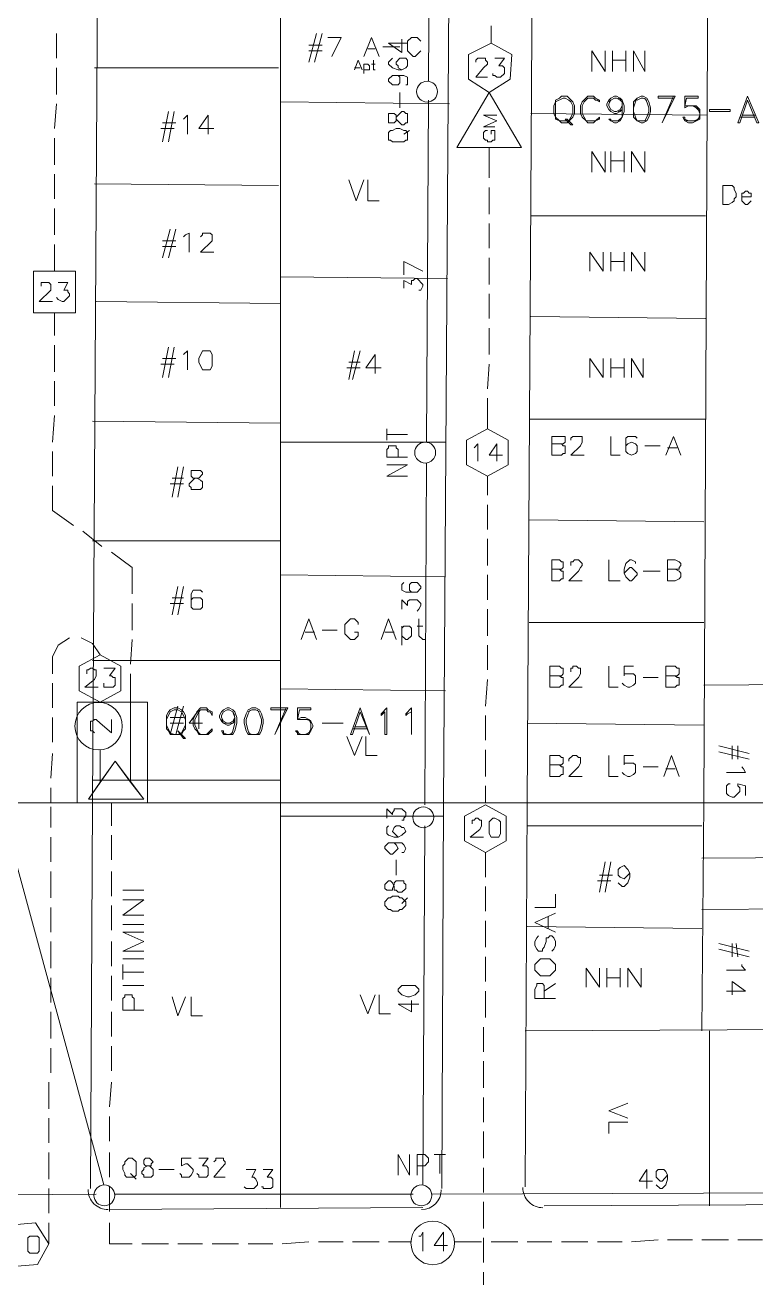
# Model space of a CAD drawing. Header units: millimetres. Extents: x 5.9 to 40.1, y 2 to 30.5.
# Drawn here: x 16.563 to 18.344, y 21.896 to 24.948 of the extents above; entities that cross this region are included whole.
import ezdxf

# ---------------------------------------------------------------- set-up
doc = ezdxf.new("R2010")
doc.units = ezdxf.units.MM
for name, color, linetype, true_color in [('PDF_S24$Actives-Amplifier', 92, 'Continuous', 0x00b800), ('PDF_S24$Actives-LineExtender', 94, 'Continuous', 0x009500), ('PDF_S24$Cable-565', 23, 'Continuous', 0xdd8a6e), ('PDF_S24$LOTS', 254, 'Continuous', 0xdcdcdc), ('PDF_S24$ROAD', 8, 'Continuous', 0x808080), ('PDF_S24$SDU', 157, 'Continuous', 0x396472), ('PDF_S31$Cable-565', 23, 'Continuous', 0xdd8a6e), ('PDF_S31$LOTS', 254, 'Continuous', 0xdcdcdc), ('PDF_S31$ROAD', 8, 'Continuous', 0x808080), ('PDF_S31$SDU', 157, 'Continuous', 0x396472)]:
    doc.layers.add(name, color=color, linetype=linetype, true_color=true_color)
for name, color, linetype in [('PDF_S24$GRID', 7, 'Continuous'), ('PDF_S24$NAME-LANDMARK', 7, 'Continuous'), ('PDF_S24$Passives-TapOffs', 7, 'Continuous'), ('PDF_S24$POLE', 7, 'Continuous'), ('PDF_S24$STRAND', 7, 'Continuous'), ('PDF_S31$GRID', 7, 'Continuous'), ('PDF_S31$NAME-ROAD', 7, 'Continuous'), ('PDF_S31$Passives-TapOffs', 7, 'Continuous'), ('PDF_S31$POLE', 7, 'Continuous'), ('PDF_S31$STRAND', 7, 'Continuous')]:
    doc.layers.add(name, color=color, linetype=linetype)

msp = doc.modelspace()

# ---------------------------------------------------------------- linework, layer by layer
at = {"layer": 'PDF_S24$Actives-Amplifier', "lineweight": 13}
for points in [[(16.6899, 23.053), (16.6899, 23.2982), (16.8611, 23.2982), (16.8611, 23.053)], [(16.8195, 23.1039), (16.8195, 23.2982)], [(16.9259, 23.2844), (16.9352, 23.2844), (16.9444, 23.2797), (16.949, 23.2751), (16.9537, 23.2659), (16.9537, 23.2335), (16.949, 23.2288), (16.9444, 23.2196), (16.9167, 23.2196), (16.912, 23.2288), (16.9074, 23.2335), (16.9074, 23.2659), (16.912, 23.2751), (16.9167, 23.2797)], [(16.9259, 23.2797), (16.9352, 23.2797), (16.9444, 23.2751), (16.9537, 23.2566), (16.9537, 23.2427), (16.9444, 23.2242), (16.9352, 23.2196), (16.9259, 23.2196), (16.9167, 23.2242), (16.9074, 23.2427), (16.9074, 23.2566), (16.9167, 23.2751)], [(17.0185, 23.2335), (17.0185, 23.2288), (17.0092, 23.2196), (17.0046, 23.2196), (16.9907, 23.2196), (16.9861, 23.2242), (16.9768, 23.2427), (16.9768, 23.2566), (16.9861, 23.2751), (16.9907, 23.2797), (17.0046, 23.2797), (17.0092, 23.2751), (17.0138, 23.2751), (17.0185, 23.2659), (17.0185, 23.2751), (17.0092, 23.2797), (17.0046, 23.2844), (16.9907, 23.2844), (16.9814, 23.2751), (16.9722, 23.2566), (16.9722, 23.2427), (16.9768, 23.2335), (16.9814, 23.2288), (16.9861, 23.2196), (16.9907, 23.2196), (17.0046, 23.2196)], [(17.1156, 23.2844), (17.1249, 23.2844), (17.1341, 23.2797), (17.1388, 23.2705), (17.1434, 23.2566), (17.1434, 23.2473), (17.1388, 23.2288), (17.1341, 23.2196), (17.1064, 23.2196), (17.1017, 23.2288), (17.0971, 23.2473), (17.0971, 23.2566), (17.1017, 23.2705), (17.1064, 23.2797)], [(17.2313, 23.2797), (17.2267, 23.2566), (17.2267, 23.2844), (17.2591, 23.2844), (17.2591, 23.2797)], [(17.3794, 23.2844), (17.4025, 23.2196), (17.3794, 23.2751), (17.3608, 23.2196), (17.3562, 23.2196)], [(17.4395, 23.2196), (17.4395, 23.2751), (17.4303, 23.2659), (17.4303, 23.2705), (17.4441, 23.2844), (17.4441, 23.2196)], [(17.5043, 23.2196), (17.5043, 23.2844), (17.4904, 23.2705), (17.4904, 23.2659), (17.495, 23.2705), (17.5043, 23.2751)], [(16.9537, 23.2103), (16.949, 23.2103), (16.9352, 23.2288)], [(17.3377, 23.2473), (17.2868, 23.2473)], [(16.7455, 23.1039), (16.7455, 23.1826), (16.7455, 23.1039), (16.7825, 23.1548), (16.8195, 23.1039), (16.8519, 23.0623), (16.7177, 23.0623)], [(16.7177, 23.0623), (16.7825, 23.1548), (16.8519, 23.0623)]]:
    msp.add_lwpolyline(points, close=True, dxfattribs=at)
for points in [[(16.7732, 23.2566), (16.7732, 23.2242), (16.7455, 23.2473), (16.7362, 23.2566), (16.7316, 23.2566), (16.7269, 23.252), (16.7223, 23.252), (16.7223, 23.2288), (16.7269, 23.2288), (16.7316, 23.2242)], [(17.074, 23.252), (17.0693, 23.2473), (17.0601, 23.2427), (17.0555, 23.2427), (17.0462, 23.2473), (17.0416, 23.252), (17.037, 23.2612), (17.037, 23.2659), (17.0416, 23.2751), (17.0462, 23.2797), (17.0555, 23.2844), (17.0601, 23.2844), (17.0693, 23.2797), (17.074, 23.2751), (17.0786, 23.2612), (17.0786, 23.2473), (17.074, 23.2288), (17.0693, 23.2196), (17.0462, 23.2196), (17.0416, 23.2288), (17.0462, 23.2288), (17.0462, 23.2196)], [(17.0555, 23.2473), (17.0462, 23.252), (17.0416, 23.2612), (17.0416, 23.2659), (17.0462, 23.2751), (17.0555, 23.2797), (17.0601, 23.2797), (17.0693, 23.2751), (17.074, 23.2659)], [(17.0416, 23.2659), (17.0462, 23.2751), (17.0555, 23.2797)], [(17.074, 23.2566), (17.0693, 23.2473), (17.0462, 23.2473), (17.0416, 23.2566)], [(17.0601, 23.2797), (17.0693, 23.2751), (17.074, 23.2612)], [(17.0647, 23.2196), (17.0693, 23.2288), (17.074, 23.2473), (17.074, 23.2612), (17.0693, 23.252), (17.0601, 23.2473)], [(17.111, 23.2196), (17.1064, 23.2288), (17.1017, 23.2473), (17.1017, 23.2566), (17.1064, 23.2705), (17.111, 23.2797)], [(17.1064, 23.2751), (17.1156, 23.2797), (17.1249, 23.2797), (17.1341, 23.2751)], [(17.1295, 23.2797), (17.1341, 23.2705), (17.1388, 23.2566), (17.1388, 23.2473), (17.1341, 23.2288), (17.1295, 23.2196)], [(17.1989, 23.2797), (17.1619, 23.2797), (17.1619, 23.2844), (17.2035, 23.2844), (17.1711, 23.2196), (17.1989, 23.2844)], [(17.2591, 23.2473), (17.2544, 23.2566), (17.2267, 23.2566), (17.2359, 23.2612), (17.2452, 23.2612), (17.2544, 23.2566), (17.2591, 23.252), (17.2637, 23.2427), (17.2637, 23.2381), (17.2544, 23.2196), (17.2267, 23.2196), (17.2267, 23.2242), (17.222, 23.2288), (17.2267, 23.2288), (17.2267, 23.2242), (17.2359, 23.2196), (17.2452, 23.2196), (17.2544, 23.2242), (17.2591, 23.2335)], [(17.2498, 23.2566), (17.2591, 23.252), (17.2591, 23.2288), (17.2498, 23.2196)], [(17.0693, 23.2242), (17.0601, 23.2196), (17.0555, 23.2196), (17.0462, 23.2242)], [(17.1341, 23.2242), (17.1249, 23.2196), (17.1156, 23.2196), (17.1064, 23.2242)], [(17.2267, 23.2288), (17.2313, 23.2196)], [(17.3979, 23.2335), (17.3608, 23.2335)], [(17.3932, 23.2381), (17.3655, 23.2381)]]:
    msp.add_lwpolyline(points, dxfattribs=at)
msp.add_circle((16.742, 23.2401), 0.0578, dxfattribs=at)
at = {"layer": 'PDF_S24$Actives-LineExtender', "lineweight": 9}
for points in [[(17.6153, 24.6493), (17.694, 24.7835), (17.7727, 24.6493)], [(17.8698, 24.7743), (17.8837, 24.7743), (17.8976, 24.7604), (17.9022, 24.7511), (17.9022, 24.7326), (17.8976, 24.7234), (17.8837, 24.7095), (17.8698, 24.7095), (17.8652, 24.7141), (17.8559, 24.7187), (17.8559, 24.7234), (17.8513, 24.7326), (17.8513, 24.7511), (17.8559, 24.7604), (17.8559, 24.765), (17.8652, 24.7696)], [(17.8744, 24.7696), (17.8791, 24.7696), (17.8883, 24.765), (17.893, 24.7604), (17.8976, 24.7511), (17.8976, 24.7326), (17.8883, 24.7141), (17.8652, 24.7141), (17.8559, 24.7234), (17.8559, 24.7604)], [(17.9531, 24.7141), (17.9624, 24.7234), (17.9624, 24.7187), (17.9531, 24.7141), (17.9485, 24.7095), (17.9346, 24.7095), (17.93, 24.7141), (17.9207, 24.7326), (17.9207, 24.7511), (17.9253, 24.7604), (17.9346, 24.7696), (17.9485, 24.7696), (17.9531, 24.765), (17.9577, 24.765), (17.9624, 24.7604), (17.9624, 24.765), (17.9531, 24.7696), (17.9485, 24.7743), (17.9346, 24.7743), (17.9207, 24.7604), (17.9161, 24.7511), (17.9161, 24.7326), (17.9207, 24.7234), (17.93, 24.7141)], [(18.0642, 24.7743), (18.0688, 24.7743), (18.078, 24.7696), (18.0827, 24.7604), (18.0873, 24.7465), (18.0873, 24.7372), (18.0827, 24.7234), (18.078, 24.7141), (18.0688, 24.7095), (18.0642, 24.7095), (18.0549, 24.7141), (18.0456, 24.7234), (18.0456, 24.7604), (18.0549, 24.7696)], [(18.3233, 24.7743), (18.351, 24.7095), (18.3464, 24.7095), (18.3233, 24.765), (18.3048, 24.7095), (18.3001, 24.7095)], [(17.8976, 24.7049), (17.893, 24.7049), (17.8791, 24.7187), (17.8837, 24.7187)], [(18.2307, 24.7372), (18.2307, 24.7419), (18.2816, 24.7419), (18.2816, 24.7372)]]:
    msp.add_lwpolyline(points, close=True, dxfattribs=at)
for points in [[(18.0086, 24.7372), (18.0179, 24.7419), (18.0133, 24.7372), (18.004, 24.7326), (17.9994, 24.7326), (17.9901, 24.7372), (17.9855, 24.7419), (17.9809, 24.7511), (17.9809, 24.7558), (17.9855, 24.765), (17.9901, 24.7696), (17.9994, 24.7743), (18.004, 24.7743), (18.0133, 24.7696), (18.0179, 24.765), (18.0225, 24.7511), (18.0225, 24.7372), (18.0179, 24.7234), (18.0133, 24.7141), (18.004, 24.7095), (17.9994, 24.7095), (17.9901, 24.7141), (17.9855, 24.7187), (17.9901, 24.7187), (17.9901, 24.7141), (18.0133, 24.7141)], [(18.0179, 24.7419), (18.0179, 24.7511), (18.0133, 24.7419), (18.004, 24.7372), (17.9994, 24.7372), (17.9901, 24.7419), (17.9855, 24.7511), (17.9855, 24.7558), (17.9901, 24.765), (17.9994, 24.7696), (18.004, 24.7696), (18.0133, 24.765), (18.0179, 24.7604)], [(17.9855, 24.7604), (17.9901, 24.765), (17.9994, 24.7696)], [(17.9994, 24.7372), (17.9901, 24.7419), (17.9855, 24.7511)], [(18.0086, 24.7696), (18.0179, 24.765), (18.0179, 24.7234), (18.0086, 24.7141)], [(18.078, 24.7141), (18.0549, 24.7141), (18.0503, 24.7234), (18.0456, 24.7372), (18.0456, 24.7465), (18.0503, 24.7604), (18.0549, 24.7696)], [(18.0549, 24.765), (18.0642, 24.7696), (18.0688, 24.7696), (18.078, 24.765)], [(18.0734, 24.7696), (18.078, 24.7604), (18.0827, 24.7465), (18.0827, 24.7372), (18.078, 24.7234), (18.0734, 24.7141)], [(18.1428, 24.7696), (18.1058, 24.7696), (18.1058, 24.7743), (18.1474, 24.7743), (18.1151, 24.7095), (18.1428, 24.7743)], [(18.2076, 24.7372), (18.1983, 24.7465), (18.1891, 24.7511), (18.1798, 24.7511), (18.1706, 24.7465), (18.1706, 24.7743), (18.203, 24.7743), (18.203, 24.7696), (18.1752, 24.7696), (18.1706, 24.7511), (18.1983, 24.7511), (18.2076, 24.7419), (18.2076, 24.7187), (18.1891, 24.7095), (18.1798, 24.7095), (18.1706, 24.7141), (18.1659, 24.7234), (18.1706, 24.7234), (18.1706, 24.7141), (18.1983, 24.7141), (18.2076, 24.7234)], [(18.1937, 24.7511), (18.203, 24.7419), (18.2076, 24.7326), (18.2076, 24.728), (18.203, 24.7187), (18.1937, 24.7141)], [(17.7079, 24.7002), (17.6801, 24.7002), (17.7125, 24.7141), (17.6801, 24.728), (17.7125, 24.728)], [(18.1706, 24.7187), (18.1798, 24.7141)], [(18.3418, 24.7234), (18.3048, 24.7234)], [(18.3418, 24.728), (18.3094, 24.728)], [(17.6986, 24.6817), (17.6986, 24.691), (17.7079, 24.691), (17.7079, 24.6678), (17.7032, 24.6678), (17.6986, 24.6632), (17.6894, 24.6632), (17.6894, 24.6678), (17.6847, 24.6678), (17.6801, 24.6725), (17.6801, 24.6864), (17.6847, 24.691), (17.6894, 24.691)]]:
    msp.add_lwpolyline(points, dxfattribs=at)
at = {"layer": 'PDF_S24$Cable-565', "lineweight": 13}
for points in [[(17.6986, 24.9038), (17.6986, 24.9455)], [(16.639, 24.8668), (16.639, 24.927)], [(16.639, 24.7789), (16.639, 24.8437)], [(16.6344, 24.6956), (16.639, 24.7558)], [(16.6344, 24.6077), (16.6344, 24.6725)], [(17.694, 24.5753), (17.694, 24.6493)], [(16.6344, 24.5244), (16.6344, 24.5846)], [(17.694, 24.4874), (17.694, 24.5522)], [(16.6344, 24.4365), (16.6344, 24.5013)], [(17.694, 24.4041), (17.694, 24.4643)], [(16.6344, 24.3486), (16.6344, 24.4134)], [(17.694, 24.3162), (17.694, 24.381)], [(17.694, 24.2329), (17.694, 24.2931)], [(16.6344, 24.1913), (16.6344, 24.2468)], [(17.694, 24.145), (17.694, 24.2098)], [(16.6344, 24.1033), (16.6344, 24.1681)], [(17.6894, 24.0617), (17.694, 24.1219)], [(16.6344, 24.0201), (16.6344, 24.0802)], [(17.6894, 23.9645), (17.6894, 24.0386)], [(16.6298, 23.9321), (16.6344, 23.9969)], [(16.6298, 23.8489), (16.6298, 23.909)], [(17.6894, 23.8026), (17.6894, 23.8489)], [(16.6807, 23.7286), (16.6298, 23.7656), (16.6298, 23.8257)], [(17.6894, 23.7193), (17.6894, 23.7795)], [(16.7501, 23.6777), (16.7038, 23.7147)], [(17.6894, 23.6314), (17.6894, 23.6962)], [(16.7732, 23.6638), (16.8241, 23.6268), (16.8241, 23.562)], [(17.6894, 23.5481), (17.6894, 23.6083)], [(16.8241, 23.4741), (16.8241, 23.5389)], [(17.6894, 23.4602), (17.6894, 23.525)], [(16.6298, 23.3677), (16.6298, 23.4093), (16.6437, 23.4371), (16.6714, 23.4556)], [(16.6992, 23.4556), (16.7269, 23.4417), (16.7455, 23.4139)], [(16.8195, 23.3908), (16.8241, 23.4509)], [(17.6894, 23.3769), (17.6894, 23.4371)], [(16.8195, 23.2982), (16.8195, 23.3677)], [(17.6847, 23.289), (17.6894, 23.3538)], [(16.6298, 23.2844), (16.6298, 23.3445)], [(16.6298, 23.2011), (16.6298, 23.2612)], [(17.6847, 23.2057), (17.6847, 23.2659)], [(16.6252, 23.1132), (16.6298, 23.1733)], [(17.6847, 23.1178), (17.6847, 23.1826)], [(16.6252, 23.053), (16.6252, 23.09)], [(17.6847, 23.053), (17.6847, 23.0947)]]:
    msp.add_lwpolyline(points, dxfattribs=at)
at = {"layer": 'PDF_S24$GRID', "lineweight": 9}
msp.add_lwpolyline([(24.7762, 23.053), (14.8576, 23.053)], dxfattribs=at)
at = {"layer": 'PDF_S24$LOTS', "lineweight": 0}
for points in [[(17.185, 23.053), (17.185, 28.3602), (16.7593, 28.3602)], [(17.185, 23.909), (17.185, 27.953), (17.6153, 27.953)], [(18.2168, 23.053), (18.2354, 26.9582)], [(16.7316, 24.8437), (17.1804, 24.8437)], [(17.5968, 24.7558), (17.185, 24.7604)], [(17.7958, 24.7326), (18.2261, 24.728)], [(16.7316, 24.5614), (17.1804, 24.5568)], [(17.7958, 24.4828), (18.2215, 24.4828)], [(17.5922, 24.3301), (17.185, 24.3347)], [(16.7362, 24.2745), (17.185, 24.2699)], [(17.7958, 24.2375), (18.2215, 24.2329)], [(17.7912, 23.9877), (18.2215, 23.9877)], [(16.7269, 23.983), (17.185, 23.9784)], [(17.185, 23.9321), (17.5876, 23.9321)], [(17.7912, 23.7424), (18.2168, 23.7378)], [(16.7269, 23.6915), (17.185, 23.6915)], [(17.5876, 23.6036), (17.185, 23.6083)], [(17.7912, 23.4926), (18.2168, 23.4926)], [(16.7269, 23.4), (17.185, 23.4)], [(19.4199, 23.3491), (18.2168, 23.3399)], [(17.5876, 23.326), (17.185, 23.3306)], [(17.7865, 23.2473), (18.2168, 23.2427)], [(16.7269, 23.1085), (17.185, 23.1085)]]:
    msp.add_lwpolyline(points, dxfattribs=at)
at = {"layer": 'PDF_S24$NAME-LANDMARK', "lineweight": 0}
msp.add_lwpolyline([(18.2631, 24.5568), (18.2863, 24.5568), (18.2909, 24.5522), (18.2909, 24.5475), (18.2955, 24.5383), (18.2955, 24.529), (18.2909, 24.5244), (18.2909, 24.5198), (18.2863, 24.5152), (18.277, 24.5105), (18.2631, 24.5105)], close=True, dxfattribs=at)
msp.add_lwpolyline([(18.3325, 24.5198), (18.3233, 24.5105), (18.3186, 24.5105), (18.3094, 24.5198), (18.3094, 24.529), (18.3094, 24.5383), (18.314, 24.5383), (18.3186, 24.5429), (18.3233, 24.5429), (18.3279, 24.5383), (18.3325, 24.5383), (18.3325, 24.529), (18.3094, 24.529)], dxfattribs=at)
at = {"layer": 'PDF_S24$Passives-TapOffs', "lineweight": 9}
for points in [[(17.7449, 24.8159), (17.694, 24.7835), (17.6431, 24.8159), (17.6431, 24.8761), (17.6986, 24.9038), (17.7495, 24.8761)], [(16.6853, 24.3486), (16.6853, 24.2468), (16.5835, 24.2468), (16.5835, 24.3486)], [(17.6385, 23.9368), (17.6894, 23.9645), (17.7403, 23.9368), (17.7403, 23.8766), (17.6894, 23.8489), (17.6385, 23.8766)], [(16.6946, 23.3862), (16.7455, 23.4139), (16.7964, 23.3862), (16.7964, 23.326), (16.7455, 23.2982), (16.6946, 23.326)]]:
    msp.add_lwpolyline(points, close=True, dxfattribs=at)
for points in [[(17.6616, 24.8575), (17.6616, 24.8622), (17.6662, 24.8668), (17.6847, 24.8668), (17.6847, 24.8622), (17.6894, 24.8575), (17.6894, 24.8529), (17.6801, 24.8437), (17.6616, 24.8205), (17.6894, 24.8205)], [(17.7079, 24.8668), (17.731, 24.8668), (17.7171, 24.8483), (17.7264, 24.8483), (17.731, 24.8437), (17.731, 24.8298), (17.7218, 24.8205), (17.7125, 24.8205), (17.7079, 24.8252), (17.7032, 24.8252), (17.7032, 24.8298)], [(16.602, 24.3116), (16.602, 24.3208), (16.6205, 24.3208), (16.6252, 24.3162), (16.6252, 24.3023), (16.5974, 24.2745), (16.6298, 24.2745)], [(16.6437, 24.3208), (16.6668, 24.3208), (16.6575, 24.3023), (16.6668, 24.3023), (16.6668, 24.2977), (16.6714, 24.2931), (16.6714, 24.2884), (16.6575, 24.2745), (16.6529, 24.2745), (16.6437, 24.2792), (16.639, 24.2838)], [(17.657, 23.9183), (17.6662, 23.9275), (17.6662, 23.8859)], [(17.7264, 23.8998), (17.694, 23.8998), (17.7125, 23.9275), (17.7125, 23.8859)], [(16.7131, 23.3677), (16.7131, 23.3769), (16.7177, 23.3769), (16.7223, 23.3815), (16.7269, 23.3815), (16.7316, 23.3769), (16.7362, 23.3769), (16.7362, 23.363), (16.7316, 23.3538), (16.7084, 23.3353), (16.7408, 23.3353)], [(16.7547, 23.3815), (16.7825, 23.3815), (16.7686, 23.363), (16.7732, 23.363), (16.7778, 23.3584), (16.7825, 23.3584), (16.7825, 23.3399), (16.7778, 23.3353), (16.7547, 23.3353), (16.7547, 23.3445)]]:
    msp.add_lwpolyline(points, dxfattribs=at)
at = {"layer": 'PDF_S24$POLE', "lineweight": 0}
for points in [[(17.4812, 24.9131), (17.4812, 24.8807), (17.4488, 24.9038), (17.495, 24.9038)], [(17.4812, 24.839), (17.4719, 24.839), (17.458, 24.8437), (17.4488, 24.8529), (17.4488, 24.8575), (17.458, 24.8668)], [(17.4719, 24.8252), (17.458, 24.8252), (17.4488, 24.8159), (17.4488, 24.8113), (17.458, 24.802), (17.4719, 24.802), (17.4765, 24.8067), (17.4765, 24.8205), (17.4719, 24.8252), (17.4858, 24.8252), (17.495, 24.8205), (17.495, 24.802), (17.4904, 24.802)], [(17.4765, 24.7835), (17.4765, 24.7465)], [(17.4997, 24.691), (17.4858, 24.6817)], [(17.4441, 23.9645), (17.4441, 23.9368)], [(17.495, 23.9507), (17.4441, 23.9507)], [(17.495, 23.8951), (17.4441, 23.8951), (17.4441, 23.9136), (17.4488, 23.9183), (17.4488, 23.9229), (17.4673, 23.9229), (17.4673, 23.9183), (17.4719, 23.9136), (17.4719, 23.8951)], [(17.495, 23.8489), (17.4441, 23.8489), (17.495, 23.8766), (17.4441, 23.8766)]]:
    msp.add_lwpolyline(points, dxfattribs=at)
for points in [[(17.4719, 24.8437), (17.4719, 24.8483), (17.4673, 24.8529), (17.4673, 24.8575), (17.4765, 24.8668), (17.4904, 24.8668), (17.495, 24.8622), (17.495, 24.8483), (17.4904, 24.8437), (17.4812, 24.839)], [(17.4488, 24.7095), (17.4488, 24.7326), (17.4626, 24.7326), (17.4673, 24.728), (17.4673, 24.7187), (17.4812, 24.7049), (17.4858, 24.7049), (17.4904, 24.7095), (17.495, 24.7095), (17.495, 24.7326), (17.4904, 24.7326), (17.4858, 24.7372), (17.4812, 24.7372), (17.4673, 24.7234), (17.4673, 24.7141), (17.4626, 24.7095)], [(17.4488, 24.6678), (17.4488, 24.6864), (17.4534, 24.691), (17.458, 24.691), (17.4673, 24.6956), (17.4765, 24.6956), (17.4858, 24.691), (17.4904, 24.691), (17.495, 24.6864), (17.495, 24.6678), (17.4904, 24.6678), (17.4858, 24.6632), (17.458, 24.6632), (17.4534, 24.6678)]]:
    msp.add_lwpolyline(points, close=True, dxfattribs=at)
for centre in [(17.5425, 24.7856), (17.5379, 23.9064)]:
    msp.add_circle(centre, 0.0254, dxfattribs=at)
at = {"layer": 'PDF_S24$ROAD', "lineweight": 0}
for points in [[(16.528, 23.053), (16.5557, 28.3602), (16.7593, 28.3602), (16.7269, 23.053)], [(17.8097, 27.2312), (17.8143, 27.953), (17.6153, 27.953), (17.5829, 23.053)], [(17.7865, 23.053), (17.8097, 26.9397)]]:
    msp.add_lwpolyline(points, dxfattribs=at)
at = {"layer": 'PDF_S24$SDU', "lineweight": 0}
for points in [[(17.2544, 24.8575), (17.2729, 24.927)], [(17.2683, 24.8575), (17.2868, 24.927)], [(17.3007, 24.9177), (17.3331, 24.9177), (17.31, 24.8714)], [(17.3886, 24.8714), (17.4071, 24.9177), (17.4256, 24.8714)], [(17.5274, 24.8853), (17.5135, 24.8714), (17.5089, 24.8714), (17.495, 24.8853), (17.495, 24.9084), (17.5043, 24.9177), (17.5182, 24.9177), (17.5274, 24.9084)], [(17.2868, 24.8992), (17.2544, 24.8992)], [(17.2868, 24.8853), (17.2544, 24.8853)], [(17.4164, 24.8899), (17.3979, 24.8899)], [(17.4765, 24.8946), (17.4349, 24.8946)], [(17.9439, 24.8344), (17.9439, 24.8853), (17.9762, 24.8344), (17.9762, 24.8853)], [(17.9947, 24.8344), (17.9947, 24.8853)], [(18.0271, 24.8344), (18.0271, 24.8853)], [(18.0456, 24.8344), (18.0456, 24.8853), (18.0734, 24.8344), (18.0734, 24.8853)], [(17.3655, 24.839), (17.3747, 24.8622), (17.384, 24.839)], [(17.3794, 24.8437), (17.3655, 24.8437)], [(17.3886, 24.8483), (17.3886, 24.8529), (17.3886, 24.8298)], [(17.3886, 24.8529), (17.3979, 24.8529), (17.4025, 24.8483), (17.4025, 24.839), (17.3886, 24.839)], [(17.4164, 24.8529), (17.4071, 24.8529)], [(17.4164, 24.839), (17.4117, 24.839), (17.4117, 24.8622)], [(18.0271, 24.8622), (17.9947, 24.8622)], [(16.8981, 24.6632), (16.912, 24.7372)], [(16.912, 24.6632), (16.9259, 24.7372)], [(16.949, 24.7187), (16.9583, 24.728), (16.9583, 24.6817)], [(17.0231, 24.6956), (16.9861, 24.6956), (17.0092, 24.728), (17.0092, 24.6817)], [(16.9259, 24.6956), (16.8935, 24.6956)], [(16.9305, 24.7095), (16.8981, 24.7095)], [(17.9439, 24.5892), (17.9439, 24.6401), (17.9762, 24.5892), (17.9762, 24.6401)], [(17.9901, 24.5892), (17.9901, 24.6401)], [(18.0225, 24.5892), (18.0225, 24.6401)], [(18.041, 24.5892), (18.041, 24.6401), (18.0734, 24.5892), (18.0734, 24.6401)], [(18.0225, 24.6169), (17.9901, 24.6169)], [(17.3886, 24.5707), (17.3701, 24.5198), (17.3516, 24.5707)], [(17.4256, 24.5198), (17.3979, 24.5198), (17.3979, 24.5707)], [(16.8981, 24.381), (16.9167, 24.4504)], [(16.912, 24.381), (16.9305, 24.4504)], [(16.9305, 24.4226), (16.8981, 24.4226)], [(16.949, 24.4319), (16.9537, 24.4365), (16.9629, 24.4411), (16.9629, 24.3948)], [(17.0231, 24.3948), (16.9907, 24.3948), (17.0185, 24.4226), (17.0185, 24.4365), (17.0138, 24.4411), (16.9953, 24.4411), (16.9953, 24.4365), (16.9907, 24.4319)], [(16.9305, 24.4087), (16.8981, 24.4087)], [(17.9392, 24.3486), (17.9392, 24.3948), (17.9716, 24.3486), (17.9716, 24.3948)], [(17.9901, 24.3486), (17.9901, 24.3948)], [(18.0225, 24.3486), (18.0225, 24.3948)], [(18.041, 24.3486), (18.041, 24.3948), (18.0734, 24.3486), (18.0734, 24.3948)], [(18.0225, 24.3717), (17.9901, 24.3717)], [(16.8981, 24.0895), (16.912, 24.1635)], [(16.912, 24.0895), (16.9259, 24.1635)], [(16.949, 24.145), (16.9583, 24.1542), (16.9583, 24.108)], [(17.3516, 24.0848), (17.3655, 24.1542)], [(17.3608, 24.0848), (17.3794, 24.1542)], [(17.4303, 24.1126), (17.3932, 24.1126), (17.4164, 24.145), (17.4164, 24.0987)], [(16.9259, 24.1219), (16.8935, 24.1219)], [(16.9305, 24.1357), (16.8981, 24.1357)], [(17.3794, 24.1126), (17.347, 24.1126)], [(17.3794, 24.1265), (17.3516, 24.1265)], [(17.9392, 24.0895), (17.9392, 24.1357), (17.9716, 24.0895), (17.9716, 24.1357)], [(17.9901, 24.0895), (17.9901, 24.1357)], [(18.0225, 24.1126), (17.9901, 24.1126)], [(18.0225, 24.0895), (18.0225, 24.1357)], [(18.041, 24.0895), (18.041, 24.1357), (18.0688, 24.0895), (18.0688, 24.1357)], [(17.8698, 23.9275), (17.8744, 23.9229), (17.8791, 23.9229), (17.8791, 23.9044), (17.8744, 23.9044), (17.8698, 23.8998), (17.8467, 23.8998), (17.8467, 23.946), (17.8791, 23.946), (17.8791, 23.9321), (17.8744, 23.9275), (17.8467, 23.9275)], [(17.893, 23.9368), (17.893, 23.9414), (17.8976, 23.946), (17.9207, 23.946), (17.9207, 23.9321), (17.9161, 23.9229), (17.893, 23.8998), (17.9253, 23.8998)], [(18.0133, 23.8998), (17.9901, 23.8998), (17.9901, 23.946)], [(18.0271, 23.9229), (18.0271, 23.909), (18.0318, 23.9044), (18.041, 23.8998), (18.0503, 23.9044), (18.0549, 23.909), (18.0549, 23.9229), (18.0503, 23.9275), (18.041, 23.9321), (18.0318, 23.9275), (18.0271, 23.9229), (18.0271, 23.9414), (18.0318, 23.946), (18.0503, 23.946), (18.0549, 23.9414)], [(18.1243, 23.8998), (18.1428, 23.946), (18.1613, 23.8998)], [(18.1104, 23.9229), (18.0734, 23.9229)], [(18.1521, 23.9183), (18.1289, 23.9183)], [(16.9213, 23.798), (16.9352, 23.872)], [(16.9352, 23.798), (16.949, 23.872)], [(16.949, 23.8442), (16.9213, 23.8442)], [(16.949, 23.8304), (16.9167, 23.8304)], [(17.8652, 23.6221), (17.8698, 23.6175), (17.8744, 23.6175), (17.8744, 23.599), (17.8698, 23.599), (17.8652, 23.5944), (17.8467, 23.5944), (17.8467, 23.6453), (17.8652, 23.6453), (17.8698, 23.6406), (17.8744, 23.6406), (17.8744, 23.6268), (17.8698, 23.6221), (17.8467, 23.6221)], [(17.893, 23.6314), (17.893, 23.6406), (17.8976, 23.6406), (17.9022, 23.6453), (17.9115, 23.6453), (17.9207, 23.636), (17.9207, 23.6314), (17.9161, 23.6268), (17.9115, 23.6175), (17.8883, 23.5944), (17.9207, 23.5944)], [(18.0133, 23.5944), (17.9855, 23.5944), (17.9855, 23.6453)], [(18.0225, 23.6129), (18.0364, 23.6268), (18.041, 23.6268), (18.0549, 23.6129), (18.0549, 23.6083), (18.041, 23.5944), (18.0364, 23.5944), (18.0271, 23.6036), (18.0225, 23.6129), (18.0225, 23.6221), (18.0271, 23.636), (18.0364, 23.6453), (18.041, 23.6453), (18.0503, 23.6406), (18.0503, 23.636)], [(18.1474, 23.6221), (18.1567, 23.6175), (18.1613, 23.6129), (18.1613, 23.6036), (18.1567, 23.599), (18.1474, 23.5944), (18.1289, 23.5944), (18.1289, 23.6453), (18.1474, 23.6453), (18.1567, 23.6406), (18.1613, 23.636), (18.1613, 23.6314), (18.1567, 23.6268), (18.1567, 23.6221), (18.1289, 23.6221)], [(18.1104, 23.6175), (18.0688, 23.6175)], [(16.9213, 23.5111), (16.9352, 23.5805)], [(16.9352, 23.5111), (16.949, 23.5805)], [(16.9676, 23.5481), (16.9676, 23.5296), (16.9722, 23.525), (16.9907, 23.525), (16.9953, 23.5296), (16.9953, 23.5481), (16.9907, 23.5527), (16.9722, 23.5527), (16.9676, 23.5481), (16.9676, 23.562), (16.9722, 23.5712), (16.9907, 23.5712), (16.9953, 23.5666)], [(16.949, 23.5389), (16.9167, 23.5389)], [(16.949, 23.5527), (16.9213, 23.5527)], [(17.2359, 23.4509), (17.2544, 23.5018), (17.2729, 23.4509)], [(17.3655, 23.4694), (17.3747, 23.4694), (17.3747, 23.4602), (17.3655, 23.4509), (17.3562, 23.4509), (17.3423, 23.4648), (17.3423, 23.488), (17.3562, 23.5018), (17.3655, 23.5018), (17.3747, 23.4926), (17.3747, 23.488)], [(17.4303, 23.4509), (17.4488, 23.5018), (17.4673, 23.4509)], [(17.5367, 23.4509), (17.532, 23.4509), (17.5228, 23.4602), (17.5228, 23.5018)], [(17.2683, 23.4694), (17.2452, 23.4694)], [(17.3238, 23.4741), (17.2868, 23.4741)], [(17.4626, 23.4694), (17.4395, 23.4694)], [(17.4812, 23.4371), (17.4812, 23.4833)], [(17.4812, 23.4787), (17.4858, 23.4833), (17.4997, 23.4833), (17.5043, 23.4787), (17.5043, 23.4602), (17.495, 23.4509), (17.4904, 23.4509), (17.4812, 23.4602)], [(17.532, 23.4833), (17.5182, 23.4833)], [(17.8652, 23.363), (17.8698, 23.3584), (17.8744, 23.3584), (17.8744, 23.3399), (17.8698, 23.3399), (17.8652, 23.3353), (17.8421, 23.3353), (17.8421, 23.3862), (17.8652, 23.3862), (17.8698, 23.3815), (17.8744, 23.3815), (17.8744, 23.3677), (17.8698, 23.363), (17.8421, 23.363)], [(17.893, 23.3723), (17.893, 23.3815), (17.8976, 23.3815), (17.8976, 23.3862), (17.9068, 23.3862), (17.9115, 23.3815), (17.9161, 23.3815), (17.9161, 23.3677), (17.9115, 23.3584), (17.8883, 23.3353), (17.9207, 23.3353)], [(18.0086, 23.3353), (17.9855, 23.3353), (17.9855, 23.3862)], [(18.0179, 23.3445), (18.0225, 23.3399), (18.0318, 23.3353), (18.0364, 23.3353), (18.0456, 23.3399), (18.0503, 23.3445), (18.0503, 23.363), (18.0456, 23.3677), (18.0225, 23.3677), (18.0225, 23.363), (18.0225, 23.3862), (18.0456, 23.3862)], [(18.1474, 23.363), (18.1521, 23.3584), (18.1567, 23.3584), (18.1567, 23.3399), (18.1521, 23.3399), (18.1474, 23.3353), (18.1243, 23.3353), (18.1243, 23.3862), (18.1474, 23.3862), (18.1521, 23.3815), (18.1567, 23.3815), (18.1567, 23.3677), (18.1521, 23.363), (18.1243, 23.363)], [(18.1058, 23.3584), (18.0688, 23.3584)], [(16.9167, 23.2196), (16.9352, 23.289)], [(16.9305, 23.2196), (16.949, 23.289)], [(16.949, 23.2612), (16.9167, 23.2612)], [(16.9953, 23.2473), (16.9629, 23.2473), (16.9861, 23.2797), (16.9861, 23.2335)], [(16.949, 23.2473), (16.9167, 23.2473)], [(17.384, 23.215), (17.3655, 23.1687), (17.347, 23.215)], [(17.421, 23.1687), (17.3932, 23.1687), (17.3932, 23.215)], [(17.8652, 23.1456), (17.8698, 23.1409), (17.8744, 23.1409), (17.8744, 23.1224), (17.8698, 23.1224), (17.8652, 23.1178), (17.8421, 23.1178), (17.8421, 23.1687), (17.8652, 23.1687), (17.8698, 23.1641), (17.8744, 23.1641), (17.8744, 23.1502), (17.8698, 23.1456), (17.8421, 23.1456)], [(17.8883, 23.1548), (17.8883, 23.1594), (17.8976, 23.1687), (17.9068, 23.1687), (17.9115, 23.1641), (17.9161, 23.1641), (17.9161, 23.1502), (17.9115, 23.1409), (17.8883, 23.1178), (17.9207, 23.1178)], [(18.0086, 23.1178), (17.9855, 23.1178), (17.9855, 23.1687)], [(18.0179, 23.127), (18.0225, 23.1224), (18.0318, 23.1178), (18.0364, 23.1178), (18.0456, 23.1224), (18.0503, 23.127), (18.0503, 23.1456), (18.0456, 23.1502), (18.0225, 23.1502), (18.0225, 23.1456), (18.0225, 23.1687), (18.0456, 23.1687)], [(18.1197, 23.1178), (18.1382, 23.1687), (18.1567, 23.1178)], [(18.2539, 23.1918), (18.3279, 23.1733)], [(18.2539, 23.1779), (18.3279, 23.1594)], [(18.2863, 23.1594), (18.2863, 23.1918)], [(18.3001, 23.1594), (18.3001, 23.1918)], [(18.1058, 23.1409), (18.0688, 23.1409)], [(18.1474, 23.1363), (18.1243, 23.1363)], [(18.3094, 23.1409), (18.314, 23.1363), (18.3186, 23.127), (18.2724, 23.127)], [(18.2816, 23.0993), (18.277, 23.0993), (18.2724, 23.0947), (18.2724, 23.0762), (18.277, 23.0715), (18.2863, 23.0669), (18.2909, 23.0669), (18.3048, 23.0808), (18.3048, 23.09), (18.3001, 23.0947), (18.3001, 23.0993), (18.3186, 23.0947), (18.3186, 23.0715)]]:
    msp.add_lwpolyline(points, dxfattribs=at)
for points in [[(16.9953, 24.1542), (17.0138, 24.1542), (17.0185, 24.145), (17.0185, 24.1172), (17.0138, 24.108), (16.9953, 24.108), (16.9861, 24.1265), (16.9861, 24.1357)], [(16.9676, 23.8627), (16.9907, 23.8627), (16.9953, 23.8581), (16.9953, 23.8535), (16.9861, 23.8442), (16.9768, 23.8442), (16.9629, 23.8304), (16.9629, 23.8257), (16.9676, 23.8211), (16.9676, 23.8165), (16.9907, 23.8165), (16.9953, 23.8211), (16.9953, 23.835), (16.9907, 23.8396), (16.9814, 23.8442), (16.9722, 23.8442), (16.9676, 23.8489)]]:
    msp.add_lwpolyline(points, close=True, dxfattribs=at)
at = {"layer": 'PDF_S24$STRAND', "color": 254, "lineweight": 0, "true_color": 0xdcdcdc}
for points in [[(17.5506, 25.6441), (17.5459, 24.8113)], [(17.5459, 24.765), (17.5413, 23.9321)], [(17.5413, 23.8813), (17.5367, 23.053)]]:
    msp.add_lwpolyline(points, dxfattribs=at)
at = {"layer": 'PDF_S24$STRAND', "lineweight": 0}
for points in [[(17.4858, 24.3393), (17.4858, 24.3717), (17.532, 24.3486)], [(17.4858, 24.3069), (17.4858, 24.3254), (17.5043, 24.3162), (17.5043, 24.3254), (17.5089, 24.3254), (17.5135, 24.3301), (17.5182, 24.3301), (17.532, 24.3162), (17.532, 24.3116), (17.5274, 24.3023), (17.5228, 24.3023)], [(17.5043, 23.5666), (17.5182, 23.5666), (17.5274, 23.5759), (17.5274, 23.5805), (17.5182, 23.5897), (17.5043, 23.5897), (17.4997, 23.5851), (17.4997, 23.5712), (17.5043, 23.5666), (17.4904, 23.5666), (17.4812, 23.5712), (17.4812, 23.5851), (17.4858, 23.5897)], [(17.4812, 23.525), (17.4812, 23.5481), (17.495, 23.5342), (17.495, 23.5435), (17.4997, 23.5481), (17.5182, 23.5481), (17.5274, 23.5389), (17.5274, 23.5342), (17.5228, 23.525), (17.5182, 23.5203)]]:
    msp.add_lwpolyline(points, dxfattribs=at)
at = {"layer": 'PDF_S31$Cable-565', "lineweight": 13}
for points in [[(16.6252, 23.0438), (16.6252, 22.9929)], [(16.7732, 22.9975), (16.7732, 23.053)], [(16.6252, 22.9697), (16.6252, 22.9096)], [(16.7732, 22.9142), (16.7732, 22.9744)], [(17.6847, 22.8726), (17.6847, 22.9327)], [(16.6252, 22.8864), (16.6252, 22.8217)], [(16.7732, 22.8263), (16.7732, 22.8864)], [(17.6847, 22.7893), (17.6847, 22.8494)], [(16.6252, 22.7985), (16.6252, 22.7384)], [(16.7732, 22.743), (16.7732, 22.8032)], [(17.6847, 22.7014), (17.6847, 22.7661)], [(16.6252, 22.7152), (16.6252, 22.6505)], [(16.7732, 22.6551), (16.7732, 22.7152)], [(17.6847, 22.6181), (17.6847, 22.6782)], [(16.6252, 22.6273), (16.6252, 22.5672)], [(16.7732, 22.5718), (16.7732, 22.632)], [(17.6847, 22.5302), (17.6847, 22.5949)], [(16.6252, 22.544), (16.6252, 22.4793)], [(16.7732, 22.4839), (16.7732, 22.544)], [(17.6801, 22.4469), (17.6801, 22.507)], [(16.7732, 22.4006), (16.7732, 22.4608)], [(16.6252, 22.4561), (16.6252, 22.396)], [(17.6801, 22.359), (17.6801, 22.4237)], [(16.6205, 22.3728), (16.6205, 22.3081)], [(16.7686, 22.3127), (16.7732, 22.3728)], [(17.6801, 22.2757), (17.6801, 22.3358)], [(16.6205, 22.2849), (16.6205, 22.2248)], [(16.7686, 22.2294), (16.7686, 22.2896)], [(17.6801, 22.1878), (17.6801, 22.2525)], [(16.6205, 22.2016), (16.6205, 22.1369)], [(16.7686, 22.1415), (16.7686, 22.2016)], [(17.6801, 22.1045), (17.6801, 22.1646)], [(16.6205, 22.1137), (16.6205, 22.0536)], [(16.7686, 22.0582), (16.7686, 22.1184)], [(17.6801, 22.0166), (17.6801, 22.0813)], [(16.6205, 22.0304), (16.6205, 21.9795)], [(16.8241, 21.9795), (16.7686, 21.9795), (16.7686, 22.0304)], [(16.912, 21.9795), (16.8473, 21.9795)], [(16.9953, 21.9795), (16.9352, 21.9795)], [(17.0832, 21.9795), (17.0185, 21.9795)], [(17.1665, 21.9795), (17.1064, 21.9795)], [(17.2544, 21.9842), (17.1896, 21.9795)], [(17.3377, 21.9842), (17.2776, 21.9842)], [(17.4256, 21.9842), (17.3608, 21.9842)], [(17.5043, 21.9842), (17.4488, 21.9842)], [(17.6755, 21.9842), (17.6107, 21.9842)], [(17.6801, 21.9333), (17.6801, 21.9934)], [(17.7634, 21.9842), (17.6986, 21.9842)], [(17.8467, 21.9842), (17.7865, 21.9842)], [(17.9346, 21.9842), (17.8698, 21.9842)], [(18.0179, 21.9842), (17.9577, 21.9842)], [(18.1058, 21.9888), (18.041, 21.9842)], [(18.1891, 21.9888), (18.1289, 21.9888)], [(18.277, 21.9888), (18.2122, 21.9888)], [(18.3603, 21.9888), (18.3001, 21.9888)], [(17.6801, 21.85), (17.6801, 21.9101)]]:
    msp.add_lwpolyline(points, dxfattribs=at)
at = {"layer": 'PDF_S31$GRID', "lineweight": 9}
msp.add_lwpolyline([(14.8576, 23.053), (24.7762, 23.053)], dxfattribs=at)
at = {"layer": 'PDF_S31$LOTS', "lineweight": 0}
for points in [[(17.185, 22.0675), (17.185, 23.053)], [(18.2122, 22.4978), (18.2168, 23.053)], [(17.185, 23.0206), (17.5829, 23.0206)], [(17.7865, 22.9975), (18.2122, 22.9975)], [(17.7865, 22.7523), (18.2122, 22.7476)], [(19.5864, 22.507), (17.7819, 22.4978)], [(18.2307, 22.0721), (18.2307, 22.4978)]]:
    msp.add_lwpolyline(points, dxfattribs=at)
at = {"layer": 'PDF_S31$NAME-ROAD', "lineweight": 9}
for points in [[(16.8519, 22.8402), (16.801, 22.8402)], [(17.8559, 22.8309), (17.8559, 22.7985), (17.805, 22.7985)], [(16.8519, 22.78), (16.801, 22.78), (16.8519, 22.817), (16.801, 22.817)], [(17.8559, 22.7384), (17.805, 22.7615), (17.8559, 22.7846)], [(17.8374, 22.7754), (17.8374, 22.7476)], [(16.8519, 22.7569), (16.801, 22.7569)], [(16.8519, 22.6921), (16.801, 22.6921), (16.8519, 22.7152), (16.801, 22.7384), (16.8519, 22.7384)], [(17.8467, 22.6921), (17.8513, 22.6967), (17.8559, 22.706), (17.8559, 22.7152), (17.8513, 22.7245), (17.8467, 22.7291), (17.8421, 22.7291), (17.8374, 22.7245), (17.8328, 22.7245), (17.8328, 22.7152), (17.8282, 22.7014), (17.8236, 22.6967), (17.8236, 22.6921), (17.8143, 22.6921), (17.8097, 22.6967), (17.805, 22.706), (17.805, 22.7152), (17.8097, 22.7245), (17.8143, 22.7291)], [(16.8519, 22.6736), (16.801, 22.6736)], [(16.801, 22.6597), (16.801, 22.6227)], [(16.8519, 22.6412), (16.801, 22.6412)], [(17.8559, 22.5764), (17.805, 22.5764), (17.805, 22.5996), (17.8097, 22.6088), (17.8097, 22.6134), (17.8236, 22.6134), (17.8282, 22.6088), (17.8282, 22.5764)], [(17.8559, 22.6134), (17.8282, 22.5949)], [(16.8519, 22.6088), (16.801, 22.6088)], [(16.8519, 22.5487), (16.801, 22.5487), (16.801, 22.5764), (16.8056, 22.5811), (16.8056, 22.5857), (16.8241, 22.5857), (16.8241, 22.5811), (16.8287, 22.5764), (16.8287, 22.5487)]]:
    msp.add_lwpolyline(points, dxfattribs=at)
msp.add_lwpolyline([(17.805, 22.6458), (17.805, 22.6597), (17.8189, 22.6736), (17.8421, 22.6736), (17.8559, 22.6597), (17.8559, 22.6458), (17.8421, 22.632), (17.8189, 22.632)], close=True, dxfattribs=at)
at = {"layer": 'PDF_S31$Passives-TapOffs', "lineweight": 9}
for points in [[(17.6338, 23.0206), (17.6847, 23.0484), (17.7356, 23.0206), (17.7356, 22.9605), (17.6847, 22.9327), (17.6338, 22.9605)], [(17.7032, 23.016), (17.7079, 23.016), (17.7171, 23.0114), (17.7218, 23.0067), (17.7218, 22.979), (17.7171, 22.9697), (17.6986, 22.9697), (17.694, 22.979), (17.694, 23.0067)], [(16.5326, 21.924), (16.5002, 21.9749), (16.5326, 22.0258), (16.5881, 22.0304), (16.6205, 21.9795), (16.5928, 21.9287)], [(16.5743, 21.9981), (16.5928, 21.9981), (16.5974, 21.9934), (16.5974, 21.961), (16.5928, 21.9564), (16.5743, 21.9564), (16.5696, 21.961), (16.5696, 21.9934)]]:
    msp.add_lwpolyline(points, close=True, dxfattribs=at)
for points in [[(17.6524, 23.0021), (17.6524, 23.0114), (17.657, 23.0114), (17.6616, 23.016), (17.6662, 23.016), (17.6709, 23.0114), (17.6755, 23.0114), (17.6755, 22.9975), (17.6709, 22.9882), (17.6477, 22.9697), (17.6801, 22.9697)], [(17.5228, 21.9981), (17.5274, 21.9981), (17.532, 22.0073), (17.532, 21.961)], [(17.5922, 21.9749), (17.5598, 21.9749), (17.5829, 22.0073), (17.5829, 21.961)]]:
    msp.add_lwpolyline(points, dxfattribs=at)
msp.add_circle((17.5564, 21.9815), 0.0532, dxfattribs=at)
at = {"layer": 'PDF_S31$POLE', "lineweight": 0}
for points in [[(17.4441, 23.016), (17.4441, 23.0391), (17.458, 23.0253), (17.458, 23.0299), (17.4626, 23.0345), (17.4626, 23.0391), (17.4812, 23.0391), (17.4904, 23.0299), (17.4904, 23.0206), (17.4858, 23.016), (17.4858, 23.0114), (17.4812, 23.0114)], [(17.4719, 22.9697), (17.458, 22.9836), (17.4626, 22.9929), (17.4673, 22.9975), (17.4765, 22.9975), (17.4812, 22.9929), (17.4858, 22.9929), (17.4904, 22.9836), (17.4812, 22.9744), (17.4719, 22.9697), (17.4626, 22.9697), (17.4488, 22.9744), (17.4441, 22.979), (17.4441, 22.9929), (17.4488, 22.9975)], [(17.4626, 22.9558), (17.4488, 22.9558), (17.4395, 22.9466), (17.4395, 22.942), (17.4534, 22.9281), (17.458, 22.9281), (17.4719, 22.942), (17.4673, 22.9512), (17.4626, 22.9558), (17.4812, 22.9558), (17.4858, 22.9512), (17.4904, 22.942), (17.4858, 22.9327), (17.4812, 22.9327)], [(17.4673, 22.9142), (17.4673, 22.8772)], [(17.495, 22.8217), (17.4812, 22.8078)], [(16.9398, 22.1507), (16.9444, 22.1461), (16.9444, 22.1415), (16.9629, 22.1415), (16.9676, 22.1461), (16.9722, 22.1554), (16.9722, 22.16), (16.9583, 22.1739), (16.9537, 22.1739), (16.9444, 22.1693), (16.9444, 22.1878), (16.9676, 22.1878)], [(16.9861, 22.1878), (17.0092, 22.1878), (16.9953, 22.1693), (17.0046, 22.1693), (17.0092, 22.1646), (17.0092, 22.1461), (17.0046, 22.1415), (16.9861, 22.1415), (16.9861, 22.1461), (16.9814, 22.1507)], [(17.0508, 22.1415), (17.0231, 22.1415), (17.0416, 22.1646), (17.0508, 22.1739), (17.0508, 22.1785), (17.0462, 22.1831), (17.0462, 22.1878), (17.0277, 22.1878), (17.0277, 22.1831), (17.0231, 22.1785)], [(17.4719, 22.1461), (17.4719, 22.197), (17.4997, 22.1461), (17.4997, 22.197)], [(17.5182, 22.1461), (17.5182, 22.197), (17.5367, 22.197), (17.5459, 22.1878), (17.5459, 22.1785), (17.5367, 22.1693), (17.5182, 22.1693)], [(17.5876, 22.197), (17.5598, 22.197)], [(17.5737, 22.1507), (17.5737, 22.197)], [(16.9259, 22.16), (16.8889, 22.16)], [(16.8334, 22.1369), (16.8195, 22.1507)]]:
    msp.add_lwpolyline(points, dxfattribs=at)
for points in [[(17.4395, 22.8448), (17.4395, 22.8541), (17.4488, 22.8633), (17.4534, 22.8633), (17.458, 22.8587), (17.4626, 22.8494), (17.4626, 22.8402), (17.4673, 22.8402), (17.4719, 22.8355), (17.4812, 22.8355), (17.4904, 22.8448), (17.4904, 22.8541), (17.4858, 22.8587), (17.4858, 22.8633), (17.4673, 22.8633), (17.4626, 22.8587), (17.4626, 22.8541), (17.458, 22.8448), (17.458, 22.8402), (17.4441, 22.8402)], [(17.4395, 22.8032), (17.4395, 22.8124), (17.4488, 22.8217), (17.4534, 22.8217), (17.458, 22.8263), (17.4719, 22.8263), (17.4765, 22.8217), (17.4812, 22.8217), (17.4904, 22.8124), (17.4904, 22.8032), (17.4812, 22.7939), (17.4765, 22.7939), (17.4719, 22.7893), (17.458, 22.7893), (17.4534, 22.7939), (17.4488, 22.7939)], [(16.8149, 22.1878), (16.8241, 22.1878), (16.8334, 22.1785), (16.8334, 22.1461), (16.8287, 22.1415), (16.8102, 22.1415), (16.8056, 22.1461), (16.8056, 22.1507), (16.801, 22.16), (16.801, 22.1693), (16.8056, 22.1739), (16.8056, 22.1785)], [(16.8565, 22.1878), (16.8658, 22.1878), (16.875, 22.1785), (16.8704, 22.1739), (16.8704, 22.1693), (16.8611, 22.1693), (16.8519, 22.1646), (16.8519, 22.16), (16.8473, 22.1554), (16.8473, 22.1507), (16.8519, 22.1461), (16.8519, 22.1415), (16.8704, 22.1415), (16.875, 22.1461), (16.875, 22.16), (16.8658, 22.1693), (16.8565, 22.1693), (16.8519, 22.1739), (16.8519, 22.1831)]]:
    msp.add_lwpolyline(points, close=True, dxfattribs=at)
for centre in [(17.5332, 23.018), (16.7559, 22.0972), (17.5286, 22.0972)]:
    msp.add_circle(centre, 0.0254, dxfattribs=at)
at = {"layer": 'PDF_S31$ROAD', "lineweight": 0}
for points in [[(16.7223, 22.1137), (16.7269, 23.053)], [(17.5783, 22.1137), (17.5829, 23.053)], [(17.7819, 22.1184), (17.7865, 23.053)], [(20.4424, 22.9327), (18.2122, 22.9188)], [(19.5864, 22.0813), (19.5818, 22.8032), (18.2122, 22.7939)], [(17.532, 22.0675), (16.7686, 22.0628)], [(21.5946, 22.0906), (17.8282, 22.0721)]]:
    msp.add_lwpolyline(points, dxfattribs=at)
for centre, start, end in [((16.7651, 22.1111), 179.6594, 270.3131), ((17.5286, 22.1111), 270.3131, 359.6595), ((17.8247, 22.1157), 179.6594, 270.3131)]:
    msp.add_arc(centre, 0.0486, start, end, dxfattribs=at)
at = {"layer": 'PDF_S31$SDU', "lineweight": 0}
for points in [[(17.9624, 22.8355), (17.9762, 22.9096)], [(17.9762, 22.8355), (17.9901, 22.9096)], [(18.0364, 22.8818), (18.0225, 22.8679), (18.0133, 22.8726), (18.0086, 22.8772), (18.0086, 22.8911), (18.0133, 22.8957), (18.0225, 22.9003), (18.0318, 22.8911), (18.0364, 22.8818), (18.0364, 22.8726), (18.0318, 22.8587), (18.0225, 22.8494), (18.0179, 22.8494), (18.0086, 22.8587)], [(17.9901, 22.8633), (17.9577, 22.8633)], [(17.9947, 22.8772), (17.9624, 22.8772)], [(18.2539, 22.7106), (18.3279, 22.6921)], [(18.2863, 22.6782), (18.2863, 22.7106)], [(18.3001, 22.6782), (18.2955, 22.7106)], [(18.2539, 22.6967), (18.3279, 22.6782)], [(17.93, 22.6042), (17.93, 22.6505), (17.9624, 22.6042), (17.9624, 22.6505)], [(17.9809, 22.6042), (17.9809, 22.6505)], [(18.0133, 22.6042), (18.0133, 22.6505)], [(18.0318, 22.6042), (18.0318, 22.6505), (18.0642, 22.6042), (18.0642, 22.6505)], [(18.3094, 22.6597), (18.3094, 22.6551), (18.3186, 22.6458), (18.2724, 22.6458)], [(18.0133, 22.6273), (17.9809, 22.6273)], [(18.2863, 22.5857), (18.2863, 22.6181), (18.3186, 22.5949), (18.2724, 22.5949)], [(17.4164, 22.5857), (17.3979, 22.5394), (17.3794, 22.5857)], [(17.4534, 22.5394), (17.4256, 22.5394), (17.4256, 22.5857)], [(16.9537, 22.5811), (16.9352, 22.5348), (16.9213, 22.5811)], [(16.9953, 22.5348), (16.9676, 22.5348), (16.9676, 22.5811)], [(18.0318, 22.2849), (17.9855, 22.3034), (18.0318, 22.3219)], [(17.9855, 22.2479), (17.9855, 22.2757), (18.0318, 22.2757)]]:
    msp.add_lwpolyline(points, dxfattribs=at)
at = {"layer": 'PDF_S31$STRAND', "color": 254, "lineweight": 0, "true_color": 0xdcdcdc}
for points in [[(16.5002, 23.053), (16.7547, 22.123)], [(17.5367, 23.053), (17.5367, 23.0484)], [(17.5367, 22.9975), (17.532, 22.123)], [(15.4545, 22.0906), (16.7362, 22.0999)], [(17.5089, 22.0999), (16.7825, 22.0999)], [(18.6564, 22.1045), (17.5552, 22.0999)]]:
    msp.add_lwpolyline(points, dxfattribs=at)
at = {"layer": 'PDF_S31$STRAND', "lineweight": 0}
msp.add_lwpolyline([(17.4719, 22.5949), (17.4719, 22.5996), (17.4812, 22.6088), (17.5135, 22.6088), (17.5228, 22.5996), (17.5228, 22.5949), (17.5135, 22.5857), (17.4997, 22.5811), (17.495, 22.5811), (17.4812, 22.5857)], close=True, dxfattribs=at)
for points in [[(17.5043, 22.5718), (17.5043, 22.544), (17.4719, 22.5626), (17.5228, 22.5626)], [(17.1017, 22.16), (17.1249, 22.16), (17.1156, 22.1415), (17.1202, 22.1415), (17.1249, 22.1369), (17.1295, 22.1276), (17.1295, 22.123), (17.1202, 22.1137), (17.1017, 22.1137), (17.0971, 22.1184)], [(17.1434, 22.16), (17.1665, 22.16), (17.1526, 22.1415), (17.1619, 22.1415), (17.1665, 22.1369), (17.1665, 22.1184), (17.1619, 22.1137), (17.1434, 22.1137), (17.1434, 22.1184), (17.1388, 22.1184)], [(18.0919, 22.1322), (18.0595, 22.1322), (18.078, 22.16), (18.078, 22.1137)], [(18.1289, 22.1461), (18.1151, 22.1322), (18.1104, 22.1322), (18.1012, 22.1415), (18.1012, 22.1554), (18.1058, 22.16), (18.1197, 22.16), (18.1243, 22.1554), (18.1289, 22.1461), (18.1289, 22.1369), (18.1243, 22.123), (18.1151, 22.1137), (18.1104, 22.1137), (18.1012, 22.123)]]:
    msp.add_lwpolyline(points, dxfattribs=at)

doc.saveas('drawing.dxf')
